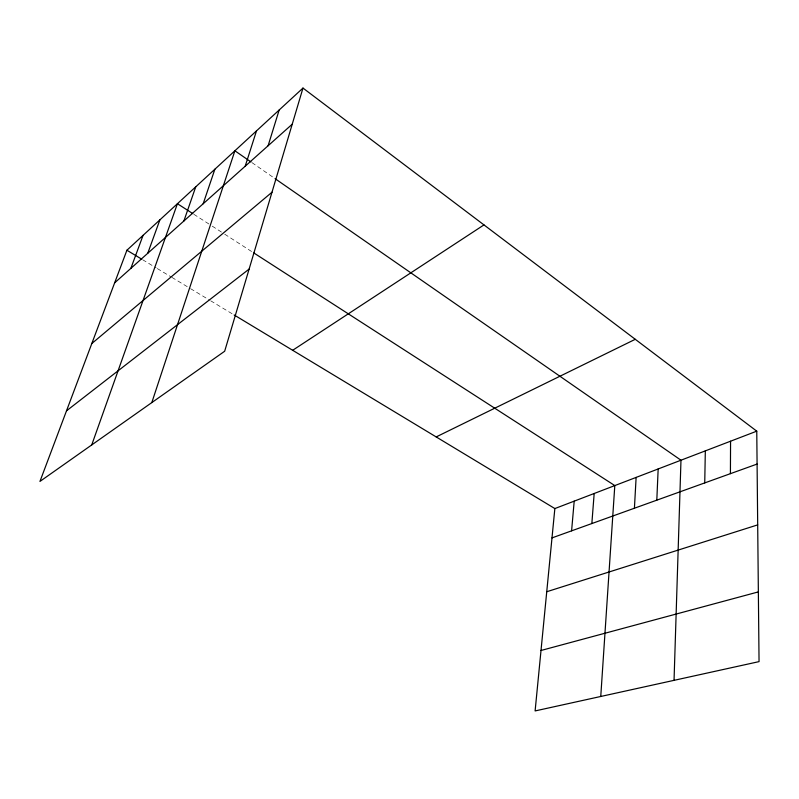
<?xml version="1.0" encoding="UTF-8"?>
<svg xmlns="http://www.w3.org/2000/svg" width="799" height="799" viewBox="0 0 799 799"><rect width="100%" height="100%" fill="white"/><g stroke="black" fill="none" stroke-linecap="round" stroke-linejoin="round"><path stroke-width="0.6" stroke-dasharray="4 3" d="M142.612 259.715L156.214 267.925M157.263 268.554L170.816 276.734M171.855 277.363L189.523 288.03M190.562 288.659L209.608 300.154M210.676 300.794L233.078 314.327M193.807 214.262L211.206 225.468M212.224 226.127L223.65 233.498M224.689 234.167L252.804 252.284M251.945 162.616L273.018 177.228"/><path stroke-width="1.2" d="M730.416 473.657L730.566 441.208M704.738 482.906L705.327 450.876M674.046 680.339L680.978 460.214L275.046 178.636M656.808 500.164L658.166 468.953M634.416 508.224L636.124 477.412M600.758 696.478L614.801 485.582L253.842 252.953M591.849 523.545L594.176 493.492M571.595 530.836L574.201 501.143M756.763 431.16L554.856 508.563L535.11 710.93L759.05 661.622L756.763 431.16L302.981 88.07L126.911 250.237L39.95 481.427L224.669 351.24L302.981 88.07M268.104 145.748L279.161 110.012M245.183 166.232L256.489 130.886M151.81 402.596L234.886 150.781L250.946 161.917M203.166 203.775L214.881 169.218M183.87 221.013L195.745 186.836M91.735 444.933L177.428 203.705L192.779 213.603M147.765 253.263L159.88 219.865M130.856 268.374L143.061 235.365M114.637 282.866L292.224 124.205M91.815 343.53L271.99 192.229M66.497 410.846L249.118 269.083M292.664 350.292L483.974 224.909M436.184 436.923L635.265 339.305M551.999 537.897L757.092 464.059M546.736 591.739L757.692 524.883M541.013 650.476L758.361 591.899M126.911 250.237L141.563 259.076M234.147 314.966L554.856 508.563"/></g></svg>
